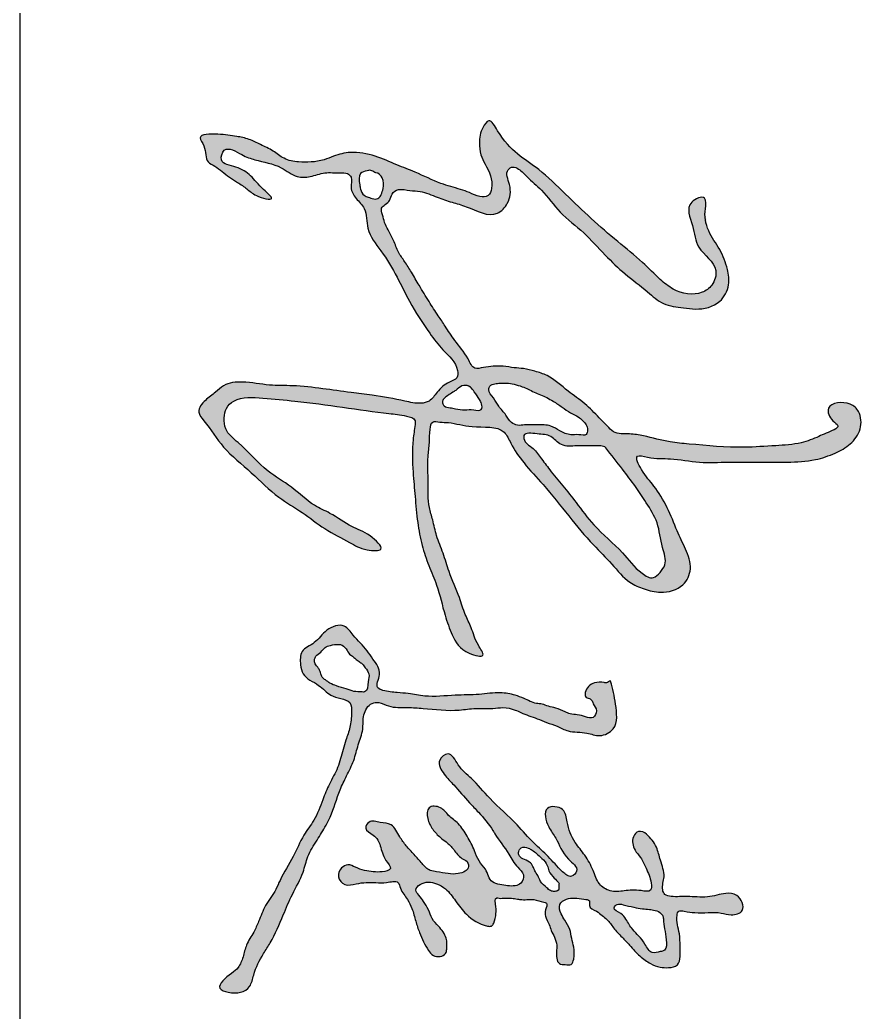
# Model space of a CAD drawing. Extents: x 174641 to 414490, y 73126 to 493158.
# Drawn here: x 188658 to 189471, y 75742 to 76700 of the extents above; entities that cross this region are included whole.
import ezdxf

# ---------------------------------------------------------------- set-up
doc = ezdxf.new("R2010")
doc.units = 0
doc.header["$LTSCALE"] = 1000
doc.header["$MEASUREMENT"] = 0
doc.layers.add('文字和字符', color=7, linetype='Continuous')

msp = doc.modelspace()

# ---------------------------------------------------------------- hatches: boundary and pattern name
at = {"layer": '文字和字符'}
h = msp.add_hatch(color=6, dxfattribs=at)
edge = h.paths.add_edge_path()
edge.add_spline(control_points=[(189319.97, 76517.52), (189319.93, 76517.29), (189321.08, 76492.4), (189334.73, 76479.65), (189341.42, 76460.94), (189343.87, 76443.09), (189334.2, 76424.24), (189314.43, 76419.73), (189296.26, 76422.24), (189278.82, 76424.15), (189262.06, 76439.74), (189242.45, 76453.98), (189222.18, 76473.45), (189203.23, 76495.22), (189179, 76512.47), (189164.74, 76534.29), (189149.27, 76546.28), (189141.61, 76555.26), (189134.34, 76558.99), (189125.77, 76553.56), (189133.13, 76539.19), (189131.18, 76523.82), (189115.26, 76506.47), (189093.97, 76518.85), (189075.23, 76523.81), (189060.29, 76528.71), (189047.22, 76534.76), (189034.38, 76534.76), (189024.91, 76537.66), (189016.64, 76532.67), (189016.05, 76525.31), (189011.24, 76521.91), (189006.01, 76518.17), (189008.74, 76511.2), (189009.88, 76504.22), (189014.3, 76496.12), (189019.45, 76486.9), (189022.94, 76475.8), (189030.15, 76466.31), (189036.6, 76455.6), (189044.35, 76442.63), (189052.76, 76428.48), (189061.25, 76415.43), (189069.71, 76403.15), (189078.61, 76388.47), (189089.59, 76377.39), (189095.66, 76361.77), (189106.38, 76364.78), (189115.05, 76365.59), (189125.2, 76365.8), (189134.87, 76363.98), (189145.28, 76363.46), (189155.87, 76360.79), (189171.56, 76355.72), (189185.78, 76341.99), (189203.85, 76330.18), (189215.47, 76317.67), (189224.64, 76308.83), (189232.55, 76299.52), (189246.4, 76300.92), (189264.26, 76297.73), (189283.21, 76292.36), (189315.77, 76289.42), (189349.83, 76286.2), (189386.04, 76288.88), (189410.3, 76290.01), (189426.87, 76296.48), (189437.23, 76301.51), (189452.19, 76306.67), (189440.33, 76313.84), (189434.6, 76329.96), (189458.27, 76332.53), (189470.15, 76320.88), (189471.33, 76304.04), (189460.59, 76289.66), (189444.56, 76280.83), (189424.11, 76273.81), (189403.83, 76272.88), (189384.64, 76273.03), (189365.72, 76272.92), (189341.7, 76273.31), (189314.43, 76271.73), (189287.44, 76277.3), (189270.07, 76275.73), (189249.96, 76281.46), (189260.17, 76261.22), (189271.25, 76249.88), (189284.01, 76229.12), (189291.73, 76207.99), (189300.93, 76189.17), (189308.2, 76170.92), (189298.86, 76150.87), (189278.55, 76145.75), (189261.09, 76150.08), (189243.5, 76157.56), (189229.83, 76175.28), (189209.02, 76195.37), (189187.33, 76221.51), (189166.29, 76248.88), (189145.27, 76270.66), (189133.49, 76287.57), (189123.8, 76309.48), (189096.35, 76304.54), (189076.61, 76311.38), (189064.44, 76311.29), (189055.43, 76313.5), (189053.63, 76302.07), (189053.99, 76291.78), (189051.42, 76274.46), (189052.79, 76253.84), (189051.8, 76232.96), (189057.31, 76216.21), (189060.1, 76201.03), (189067.36, 76185.06), (189072.71, 76164.42), (189082.14, 76145.42), (189087.19, 76126.75), (189095.29, 76111.61), (189097.67, 76099.66), (189109.82, 76083.15), (189084.59, 76089.31), (189075.74, 76104.41), (189067.15, 76128.3), (189062.49, 76151.34), (189052.54, 76172.95), (189046.1, 76193.12), (189041.63, 76215.52), (189039.85, 76239.26), (189037.38, 76265.76), (189036.67, 76289.49), (189039.26, 76305.27), (189040.47, 76315.27), (189027.89, 76318.5), (188992.14, 76322.14), (188943.06, 76330.74), (188894.39, 76334.45), (188869.26, 76337.14), (188856.74, 76325.51), (188855.14, 76315.36), (188856.13, 76302.12), (188875.58, 76287.31), (188893.04, 76265.34), (188921.41, 76249.74), (188938.7, 76232.13), (188960.13, 76223.06), (188977.47, 76210.1), (188993.94, 76205.15), (189013.75, 76186.6), (188989.52, 76187.73), (188974.71, 76196.79), (188952.04, 76207.87), (188931.27, 76224.89), (188905.01, 76239.6), (188882.05, 76263.4), (188854.04, 76285.32), (188841.46, 76306.74), (188828.04, 76322.07), (188837.08, 76333.58), (188846.64, 76339.36), (188856.5, 76349.64), (188876.12, 76351.2), (188897.78, 76346.58), (188923.89, 76347.25), (188950.08, 76344.05), (188975.56, 76340.42), (189002.18, 76337.24), (189024.62, 76333.43), (189042.79, 76328.83), (189054.92, 76331.44), (189061.43, 76341.99), (189069.87, 76349.76), (189081.15, 76353.11), (189081.02, 76368.41), (189066.61, 76379.89), (189050.66, 76401.61), (189035.27, 76424.87), (189022.14, 76452.87), (189008.47, 76475.92), (188991.72, 76495.67), (188993.77, 76516.86), (188982.67, 76526.94), (188976.18, 76537.22), (188979.96, 76546.88), (188974.02, 76552.71), (188964.67, 76551.78), (188952.56, 76553.56), (188939.42, 76548.08), (188923.69, 76547.31), (188908.68, 76560.52), (188888.51, 76563.33), (188872.01, 76569.24), (188855.79, 76580.1), (188849.72, 76560.56), (188868.47, 76559.04), (188882.3, 76549.31), (188889.73, 76538.73), (188907.57, 76524.14), (188885.52, 76529.35), (188877.81, 76536.78), (188868.77, 76542.89), (188860.37, 76547.72), (188853.59, 76553.69), (188846.99, 76558.56), (188836.25, 76563.53), (188838.94, 76575.9), (188827.66, 76589.88), (188852.33, 76589.88), (188865.02, 76587.93), (188879.75, 76585.21), (188890.86, 76579.15), (188902.76, 76574.15), (188913.2, 76564.96), (188926.5, 76562.41), (188939.52, 76562.58), (188951.14, 76564.05), (188963.01, 76569.63), (188979.71, 76573.44), (189001.11, 76569.51), (189020.97, 76560.17), (189042.52, 76552.33), (189062.11, 76542.11), (189080.22, 76537.48), (189092.85, 76533.23), (189100.81, 76528.77), (189111.1, 76528.97), (189116.27, 76543.31), (189109.72, 76556.62), (189102.38, 76569.92), (189101.46, 76582.7), (189102.9, 76593.51), (189112.13, 76606.66), (189128.12, 76574.22), (189154.58, 76561.8), (189193.16, 76523.49), (189225.42, 76493.24), (189257.93, 76467.92), (189274.3, 76450.93), (189291.41, 76436.57), (189312.56, 76432.7), (189327.86, 76443.64), (189333.93, 76463.62), (189310.44, 76477.29), (189309.45, 76501.42), (189298.43, 76521.73), (189322.26, 76534.22), (189319.99, 76517.64), (189319.97, 76517.52)], knot_values=[0, 0, 0, 0, 29.830329, 58.917813, 87.403057, 108.106156, 133.178165, 167.21185, 183.493575, 210.674955, 237.313626, 275.867732, 312.375317, 353.761043, 395.875537, 434.582879, 460.669761, 476.274997, 484.417806, 491.620343, 511.676156, 536.924503, 555.692553, 598.362356, 618.348177, 639.189191, 663.45492, 677.063063, 692.317653, 702.959274, 711.943659, 720.14469, 726.927846, 735.80548, 746.57076, 757.657127, 773.391329, 790.76732, 805.441898, 822.594095, 842.866694, 868.323001, 891.127033, 907.573393, 930.634575, 961.258613, 976.688727, 988.002723, 1001.170801, 1014.557807, 1029.617846, 1042.133039, 1057.768168, 1075.005198, 1109.99381, 1138.042246, 1164.89526, 1180.29965, 1191.874738, 1213.241442, 1232.349281, 1268.725268, 1294.322921, 1368.395782, 1410.724556, 1445.044845, 1469.944393, 1480.867815, 1499.328512, 1508.741629, 1526.286567, 1555.649157, 1570.573337, 1593.98259, 1617.984445, 1641.382666, 1669.439815, 1707.291974, 1725.035697, 1749.43332, 1786.029801, 1824.844218, 1863.911625, 1895.042411, 1908.396405, 1926.997455, 1954.733646, 1988.605585, 2022.407336, 2049.221687, 2076.673409, 2100.00089, 2131.565175, 2154.184674, 2175.023051, 2209.537897, 2244.846276, 2295.987218, 2350.394106, 2388.904508, 2420.906973, 2437.842954, 2481.538585, 2513.67034, 2525.068719, 2534.685067, 2544.923321, 2563.314623, 2581.768155, 2615.884833, 2650.046285, 2667.232328, 2688.872495, 2714.057646, 2739.784309, 2777.467879, 2801.534699, 2820.718126, 2846.219989, 2860.698517, 2879.243585, 2912.659008, 2940.608915, 2982.423161, 3010.685784, 3039.178412, 3070.401495, 3105.567192, 3138.040416, 3181.77967, 3202.070017, 3207.318711, 3220.228211, 3244.089956, 3371.102495, 3414.225609, 3453.462193, 3467.26996, 3480.300078, 3495.079726, 3519.973063, 3575.220664, 3613.131208, 3652.775903, 3675.917744, 3710.071084, 3737.577823, 3760.456026, 3779.026476, 3804.406012, 3842.427404, 3879.53793, 3916.903526, 3966.451123, 4017.131972, 4061.072175, 4074.638395, 4092.565028, 4109.947309, 4123.823044, 4149.665691, 4185.989873, 4217.238435, 4257.446297, 4295.790415, 4324.39685, 4369.00823, 4390.680082, 4401.809145, 4417.703641, 4439.204356, 4450.588858, 4460.404255, 4494.065203, 4522.530802, 4573.458554, 4609.521342, 4650.912748, 4685.917862, 4712.736046, 4730.120946, 4746.286022, 4759.95949, 4766.863435, 4776.672561, 4797.16942, 4817.291784, 4834.860476, 4859.323634, 4896.066848, 4914.918931, 4939.065769, 4952.349318, 4974.17708, 4996.946, 5022.500289, 5038.394722, 5059.260572, 5074.696393, 5090.132213, 5102.860644, 5115.363234, 5127.279907, 5137.839505, 5160.110254, 5171.91017, 5195.838718, 5221.384366, 5238.430758, 5255.298426, 5274.238989, 5291.838335, 5311.960699, 5328.55338, 5346.364767, 5359.960569, 5382.934513, 5416.477261, 5448.016954, 5474.30002, 5511.880375, 5539.40652, 5552.058861, 5566.94274, 5578.03298, 5588.729847, 5622.382906, 5636.081831, 5651.985781, 5673.57334, 5685.092373, 5703.046221, 5778.830378, 5827.289368, 5921.873186, 5965.463367, 5998.231583, 6019.778213, 6058.791881, 6074.951846, 6095.085564, 6133.666904, 6164.015928, 6195.290173, 6213.346315, 6227.672688, 6227.672688, 6227.672688, 6227.672688], degree=3, periodic=0)
edge = h.paths.add_edge_path(flags=16)
edge.add_spline(control_points=[(189204.95, 76308.89), (189204.89, 76309), (189197.56, 76317.78), (189189.42, 76320.2), (189181.57, 76326.47), (189173.98, 76331.17), (189165.09, 76336.48), (189154.76, 76340.27), (189144.68, 76345.62), (189135.63, 76348.18), (189128.52, 76349.43), (189122.15, 76349.33), (189116.77, 76348.87), (189111.89, 76347.34), (189109.77, 76341), (189116.11, 76335.06), (189120.32, 76326.25), (189127.47, 76319.24), (189131.54, 76311.18), (189138.75, 76307.89), (189147.1, 76309.41), (189157.73, 76308.57), (189170.1, 76309.44), (189179.68, 76302.61), (189189.02, 76298.65), (189197.2, 76300.06), (189205.29, 76297.99), (189206.71, 76303.86), (189204.98, 76308.85), (189204.95, 76308.89)], knot_values=[0, 0, 0, 0, 15.16178, 26.885115, 40.319645, 54.966413, 64.568744, 83.231373, 100.644648, 111.873825, 122.261764, 130.597594, 138.137919, 145.255344, 149.904189, 163.057972, 176.277051, 191.533217, 204.002706, 212.709306, 222.244258, 238.518955, 257.638434, 271.136509, 286.704711, 297.422187, 307.353728, 313.519692, 320.456367, 320.456367, 320.456367, 320.456367], degree=3, periodic=0)
edge = h.paths.add_edge_path(flags=16)
edge.add_spline(control_points=[(189223.82, 76286.8), (189223.99, 76286.57), (189240.72, 76265.14), (189251.78, 76250.6), (189263.65, 76232.97), (189275.37, 76214.13), (189276.75, 76193.38), (189283.58, 76175.94), (189276.63, 76166.69), (189269.22, 76158.94), (189252.81, 76168.64), (189239.04, 76188.95), (189213.51, 76208.65), (189196.85, 76232.34), (189182.49, 76250.01), (189170.61, 76264.28), (189161.26, 76276.85), (189154.2, 76286.92), (189145.82, 76290.86), (189142.89, 76302.43), (189158.98, 76299.68), (189171, 76299.82), (189180.71, 76287.26), (189194.11, 76288.82), (189205.33, 76288.72), (189213.53, 76288.22), (189219.24, 76289.21), (189223.78, 76286.84), (189223.82, 76286.8)], knot_values=[0, 0, 0, 0, 36.430419, 65.187197, 91.419752, 121.899033, 155.898168, 179.129599, 191.187594, 202.563458, 218.937757, 256.902618, 310.337733, 348.658026, 377.380118, 405.122206, 425.745844, 443.117225, 454.890005, 463.601594, 481.231921, 499.962837, 517.902498, 538.606138, 551.160941, 565.957672, 570.889886, 577.866804, 577.866804, 577.866804, 577.866804], degree=3, periodic=0)
edge = h.paths.add_edge_path(flags=16)
edge.add_spline(control_points=[(189088.73, 76346.95), (189088.84, 76346.96), (189098.45, 76341.09), (189100.95, 76334.64), (189104.41, 76329.41), (189104.85, 76321.59), (189095.28, 76324.21), (189087.73, 76323.1), (189079.8, 76324.13), (189073.37, 76325.73), (189068.05, 76326.02), (189065.71, 76330.11), (189067.14, 76334.96), (189072.25, 76337.78), (189076.78, 76340.93), (189081.64, 76343.89), (189083.77, 76347.56), (189088.7, 76346.95), (189088.73, 76346.95)], knot_values=[0, 0, 0, 0, 13.966431, 26.642221, 32.867363, 40.668687, 50.865474, 62.813241, 75.541774, 82.709236, 91.158043, 95.563358, 100.25464, 110.515602, 118.401257, 123.681007, 133.675528, 136.491121, 136.491121, 136.491121, 136.491121], degree=3, periodic=0)
edge = h.paths.add_edge_path(flags=16)
edge.add_spline(control_points=[(189001.79, 76552.38), (189001.88, 76552.37), (189011.39, 76546.84), (189009.07, 76538.38), (189007.55, 76531.98), (189004.95, 76527.27), (188999.41, 76526.58), (188995, 76528.84), (188989.36, 76530.4), (188986.93, 76535.83), (188986.07, 76542.74), (188984.24, 76552.23), (188992.98, 76554.27), (188997.5, 76555.28), (189001.74, 76552.38), (189001.79, 76552.38)], knot_values=[0, 0, 0, 0, 11.122688, 25.410392, 33.76565, 39.259742, 46.34399, 54.032835, 60.099225, 69.754386, 75.753906, 90.734986, 100.54138, 106.793197, 112.698594, 112.698594, 112.698594, 112.698594], degree=3, periodic=0)
h = msp.add_hatch(color=6, dxfattribs=at)
edge = h.paths.add_edge_path()
edge.add_spline(control_points=[(189228.48, 76061.45), (189228.57, 76061.21), (189234.46, 76036.21), (189236.3, 76016.51), (189218.37, 76006.82), (189203.94, 76013.05), (189189.24, 76011.54), (189177.16, 76018.28), (189166.92, 76021.42), (189155.37, 76026.21), (189145.11, 76029.7), (189134.62, 76034.64), (189125.32, 76036.75), (189112.61, 76034.47), (189098.48, 76036.03), (189076.14, 76031.98), (189054, 76034.91), (189031.41, 76036.37), (189016.45, 76035.54), (189006.02, 76041.43), (188995.34, 76040.37), (188988.65, 76028.71), (188990.34, 76014.35), (188984.43, 76000.11), (188981.08, 75984.6), (188973.83, 75970.55), (188965, 75952.86), (188960.78, 75935.97), (188952.68, 75920.01), (188944.81, 75907.78), (188935.65, 75893.33), (188931.66, 75874.23), (188921, 75856.54), (188911.51, 75833.31), (188903.23, 75813.67), (188891.37, 75795.56), (188884.23, 75781.93), (188880.75, 75762.21), (188864.11, 75758.64), (188845.42, 75765.95), (188860.54, 75778.1), (188870.01, 75784.96), (188874.01, 75795.55), (188876.44, 75807.75), (188883.88, 75818.15), (188889.5, 75831.07), (188894.71, 75845.88), (188904.61, 75857.49), (188911.15, 75874.51), (188922.39, 75890.81), (188930.42, 75911.72), (188943.57, 75927.95), (188949.91, 75945.44), (188956.71, 75962.74), (188965.88, 75977.83), (188969.22, 75992.77), (188973.16, 76005.69), (188977.57, 76017.4), (188978.42, 76029.15), (188978.67, 76042.21), (188967.64, 76044.86), (188956.47, 76047.59), (188946.86, 76059.42), (188931.28, 76064.65), (188928.71, 76078.48), (188928.53, 76092.14), (188944.7, 76098.02), (188952.49, 76111.95), (188971.34, 76118.5), (188981.35, 76103.02), (188991.84, 76094.01), (189000.01, 76081.04), (189009.08, 76070.04), (189000.12, 76055.63), (189011.86, 76051.28), (189021.31, 76050.57), (189035.05, 76049.61), (189053.35, 76045.5), (189076.35, 76048.52), (189100.69, 76047.93), (189120.01, 76051.41), (189134.77, 76048.76), (189146.12, 76044.56), (189154.33, 76039.86), (189162.75, 76039.65), (189168.67, 76036.96), (189176.46, 76035.72), (189183.12, 76032.33), (189189.94, 76029.56), (189196.87, 76029.3), (189203.74, 76027.37), (189212.18, 76024.62), (189216.46, 76033.59), (189211.55, 76038.73), (189210.1, 76045.11), (189201.55, 76045.35), (189205.68, 76056.97), (189213.5, 76060.42), (189220.52, 76060.6), (189225.11, 76059.54), (189228.47, 76061.48), (189228.48, 76061.45)], knot_values=[0, 0, 0, 0, 31.567408, 64.804615, 84.514899, 102.449572, 127.665217, 143.393176, 158.761139, 172.306084, 195.386314, 203.777391, 220.63047, 233.896682, 257.032253, 279.176201, 327.700844, 348.661996, 374.096735, 388.033075, 396.915328, 415.877792, 435.250381, 456.66983, 478.431065, 501.305126, 522.015154, 560.722472, 573.046245, 596.2976, 621.456877, 643.421109, 676.452722, 706.559804, 747.979879, 764.804525, 796.369237, 812.756663, 842.42195, 854.740888, 879.873646, 891.588111, 907.370515, 923.988969, 943.623296, 959.405623, 982.733778, 1008.381509, 1021.700495, 1058.208083, 1090.24983, 1114.093944, 1144.201026, 1166.925646, 1191.573171, 1217.002209, 1229.971469, 1248.063792, 1268.029249, 1281.440462, 1294.753802, 1308.690116, 1329.858381, 1355.865323, 1368.43417, 1386.209945, 1406.30905, 1430.06276, 1453.845898, 1470.989804, 1499.087867, 1512.54167, 1535.266273, 1553.042048, 1560.571233, 1580.172383, 1594.917168, 1617.197884, 1657.975453, 1689.943564, 1718.67234, 1738.776712, 1751.36341, 1769.195262, 1777.025624, 1785.794542, 1795.901638, 1809.568461, 1816.675984, 1826.397683, 1837.686133, 1847.881877, 1857.816128, 1868.115168, 1875.917125, 1881.585263, 1896.597226, 1905.82176, 1918.671785, 1923.218896, 1927.782629, 1927.782629, 1927.782629, 1927.782629], degree=3, periodic=0)
edge = h.paths.add_edge_path(flags=17)
edge.add_spline(control_points=[(188974.07, 76091.19), (188974.03, 76091.25), (188970.38, 76096.92), (188964.41, 76097.02), (188958.7, 76096.59), (188952.36, 76094.35), (188949.13, 76089.09), (188944.02, 76086.84), (188942.57, 76082.62), (188942.52, 76078.81), (188944.96, 76075.94), (188947.52, 76072.74), (188948.48, 76069.02), (188949.95, 76064.99), (188953.62, 76062.47), (188957.84, 76059.11), (188964.82, 76056.46), (188972.68, 76054.51), (188980.73, 76051), (188986.63, 76051.37), (188994.09, 76050.59), (188993.76, 76060.67), (188996.31, 76068.34), (188992.09, 76074), (188989.04, 76078.07), (188985.52, 76080.62), (188982.1, 76082.72), (188979.9, 76085.6), (188976.43, 76086.86), (188974.11, 76091.14), (188974.07, 76091.19)], knot_values=[0, 0, 0, 0, 9.663903, 14.696519, 25.589324, 33.287033, 41.448102, 50.312117, 54.669885, 59.317586, 65.471876, 69.610934, 76.339168, 81.250991, 86.994431, 94.228062, 103.814692, 117.550507, 128.275999, 139.362893, 142.658643, 157.109971, 167.517587, 177.222957, 183.783609, 188.977779, 195.04957, 200.641099, 203.083872, 211.139425, 211.139425, 211.139425, 211.139425], degree=3, periodic=0)
h = msp.add_hatch(color=6, dxfattribs=at)
edge = h.paths.add_edge_path()
edge.add_spline(control_points=[(189263.24, 75913.68), (189263.37, 75913.57), (189274.93, 75901.05), (189275.96, 75887.97), (189282.21, 75873.8), (189277.37, 75862.79), (189280.58, 75854.51), (189290.39, 75852.93), (189303.63, 75854.36), (189318.67, 75852.12), (189330.96, 75854.79), (189340.25, 75857.29), (189352.62, 75856.44), (189360.25, 75838.89), (189344.93, 75834.71), (189334.59, 75838.51), (189322.67, 75838.04), (189310.47, 75837.81), (189301.74, 75838.79), (189293.87, 75840.65), (189290.93, 75830.22), (189295.58, 75819.94), (189295.5, 75806.25), (189295.99, 75796.52), (189294.38, 75785.99), (189284.41, 75784.73), (189275.68, 75784.93), (189265.98, 75788.97), (189256.01, 75796.18), (189247.69, 75805.7), (189239.25, 75814.8), (189231.31, 75822.54), (189226.44, 75830.89), (189219.9, 75835.27), (189215.03, 75840.14), (189206.49, 75842.63), (189209.27, 75850.56), (189197.6, 75851.29), (189189.02, 75853.68), (189177.4, 75846.33), (189180.24, 75837.07), (189184.74, 75829.94), (189189.54, 75822.43), (189190.7, 75813.24), (189193.45, 75803.8), (189193.84, 75795.6), (189191.06, 75786.59), (189184.61, 75788.4), (189178.36, 75787.66), (189175.16, 75796.65), (189177.53, 75805.04), (189174.7, 75814.22), (189171.05, 75820.31), (189169.09, 75827.41), (189165.34, 75833.7), (189164.94, 75840.47), (189168.5, 75847.23), (189161.15, 75848.42), (189156.15, 75851.02), (189148.8, 75850.54), (189143.51, 75850.49), (189138.02, 75851), (189133.05, 75852.17), (189128.12, 75851.82), (189124.06, 75852.03), (189121.12, 75851.63), (189116.03, 75853.57), (189118.19, 75843.5), (189117.75, 75836.47), (189117.03, 75829.67), (189113.59, 75824.39), (189102.4, 75826.24), (189090.02, 75834.07), (189079.08, 75848.92), (189071.05, 75860.53), (189058.98, 75867.37), (189047.26, 75868.68), (189038.48, 75860.05), (189044.18, 75854.32), (189048.07, 75848.37), (189053.06, 75841.01), (189055.55, 75831.7), (189063.52, 75824.09), (189070.61, 75814.65), (189070.73, 75804.96), (189069.2, 75795.65), (189057.72, 75794.61), (189049.94, 75804.91), (189044.66, 75816.32), (189040.07, 75830.11), (189037.46, 75841.13), (189032.18, 75851.86), (189025.95, 75858.7), (189023.58, 75870.12), (189011.82, 75866.18), (188999.24, 75867.57), (188985.7, 75867.09), (188971.94, 75862.95), (188963.83, 75872.28), (188967.55, 75881.27), (188975.27, 75885.56), (188985.28, 75879.72), (188996.75, 75877.47), (189007.22, 75877.02), (189019.44, 75879.62), (189008.62, 75890.71), (189007.09, 75901.7), (189001.61, 75913.29), (188989.63, 75917.77), (188995.87, 75928.2), (189006.07, 75924.59), (189018.73, 75924.31), (189024.11, 75911.76), (189031.17, 75902.31), (189038.81, 75893.98), (189046.11, 75885.92), (189052.72, 75878.29), (189062.27, 75877.46), (189070.96, 75875.4), (189080.56, 75875.03), (189087.29, 75877.29), (189092.32, 75881.25), (189090.69, 75888.12), (189082.69, 75890.6), (189077.61, 75898.93), (189070.73, 75905.73), (189063.02, 75911.1), (189056.3, 75918.53), (189051.32, 75927.69), (189050.73, 75941.94), (189065.67, 75940.64), (189071.84, 75931.09), (189082.77, 75924.08), (189090.04, 75911.41), (189097.02, 75899.6), (189100.54, 75887.53), (189109.45, 75879.81), (189111.3, 75867.2), (189124.24, 75864.84), (189133.39, 75862.73), (189143.16, 75866.02), (189146.02, 75875.48), (189136.47, 75882.97), (189129.47, 75897.34), (189120.12, 75908.37), (189111.79, 75922.79), (189103.24, 75932.67), (189089.88, 75946.59), (189079.07, 75959.46), (189067.74, 75970.92), (189059.63, 75984.22), (189073.89, 75995.47), (189081.7, 75977.71), (189096.2, 75966.66), (189113.83, 75945.06), (189135.89, 75926.36), (189152.87, 75906.04), (189169.16, 75891.9), (189178.49, 75880.48), (189189.93, 75870.62), (189199.45, 75880.64), (189182.58, 75891.79), (189178.05, 75907.62), (189167.42, 75920.91), (189161.63, 75942.29), (189184.89, 75940.14), (189186.34, 75922.12), (189192.33, 75906.91), (189204.4, 75893.36), (189211.71, 75879.77), (189215.9, 75865.5), (189228.14, 75857.49), (189243, 75859.27), (189254.33, 75860.43), (189268.27, 75857.3), (189267.74, 75870.38), (189263.19, 75879.56), (189258.38, 75890.89), (189250.49, 75898.99), (189248.55, 75909.39), (189254.61, 75918.89), (189263.17, 75913.74), (189263.24, 75913.68)], knot_values=[0, 0, 0, 0, 21.814226, 40.014518, 62.705103, 80.181203, 87.059593, 95.960741, 117.525979, 144.48919, 157.446323, 169.514731, 184.787555, 205.834293, 221.965238, 235.360358, 252.742704, 270.71375, 285.202589, 292.391017, 298.294038, 323.168932, 339.890762, 353.677583, 365.620364, 378.129251, 389.526685, 402.989381, 420.611403, 440.531037, 455.37129, 472.336878, 486.5792, 494.822314, 504.352288, 516.704907, 522.699181, 530.27695, 553.639261, 565.149337, 577.864888, 587.528817, 601.603428, 613.797645, 625.753182, 641.937729, 649.9788, 657.766267, 665.645468, 673.686615, 691.069983, 702.267642, 712.223711, 720.551303, 732.907569, 741.299569, 750.370401, 754.159277, 767.819998, 775.008381, 783.993926, 790.014194, 797.893351, 805.081778, 810.473088, 814.666318, 817.720913, 829.769177, 838.760629, 852.283854, 856.964277, 862.355586, 894.641394, 917.573479, 938.655869, 952.338385, 974.413595, 984.091028, 992.098792, 1002.565424, 1015.429981, 1028.359865, 1041.617731, 1060.692449, 1075.149999, 1081.330321, 1097.650211, 1107.252151, 1133.82575, 1149.932866, 1167.658992, 1180.945792, 1198.851742, 1207.212315, 1222.48382, 1236.906949, 1263.262694, 1278.557776, 1291.815576, 1304.435541, 1313.922398, 1324.654884, 1349.142625, 1361.020488, 1372.838601, 1385.371679, 1406.33795, 1423.525104, 1437.340436, 1446.079862, 1461.351368, 1476.168885, 1496.200813, 1510.803882, 1526.560496, 1542.662576, 1557.114579, 1565.766985, 1581.249459, 1594.824166, 1604.755407, 1610.756543, 1619.414177, 1627.419657, 1643.634371, 1658.03725, 1667.713087, 1682.728431, 1698.677316, 1713.209272, 1728.480822, 1743.495369, 1760.340716, 1781.062409, 1803.083586, 1817.90876, 1831.829559, 1851.204785, 1861.937228, 1882.369986, 1890.726834, 1902.273459, 1915.005119, 1936.427946, 1969.389218, 1974.338724, 2005.754245, 2023.168452, 2055.026844, 2074.268902, 2093.867831, 2107.78631, 2127.599717, 2153.412209, 2189.440129, 2240.453356, 2274.08225, 2299.89394, 2328.106323, 2341.387876, 2350.989816, 2370.530551, 2403.28468, 2421.19063, 2445.869309, 2466.302067, 2483.491087, 2513.600141, 2534.81948, 2557.988589, 2577.732832, 2594.915337, 2613.696208, 2636.660478, 2648.798069, 2658.352665, 2679.53953, 2695.582632, 2708.030864, 2726.091721, 2735.787779, 2747.159611, 2747.159611, 2747.159611, 2747.159611], degree=3, periodic=0)
edge = h.paths.add_edge_path(flags=16)
edge.add_spline(control_points=[(189178.31, 75866.98), (189178.26, 75867.02), (189172.55, 75872.93), (189168.99, 75877.03), (189167.47, 75884.91), (189162.62, 75890.23), (189157.39, 75894.76), (189153.13, 75898.41), (189148.43, 75900.76), (189142.92, 75902.05), (189139.72, 75897.98), (189139.14, 75893.11), (189144.22, 75889.3), (189150.08, 75887.91), (189153.6, 75882.98), (189155.33, 75878.17), (189158.46, 75873.74), (189160.59, 75867.09), (189165.97, 75863.16), (189170.2, 75858.91), (189174.34, 75858.22), (189179.23, 75859.57), (189178.5, 75863.16), (189178.33, 75866.96), (189178.31, 75866.98)], knot_values=[0, 0, 0, 0, 8.439041, 20.62857, 28.097042, 39.877603, 49.765051, 57.178901, 62.854461, 72.258155, 76.58164, 82.950578, 90.312624, 100.188639, 107.6845, 114.090351, 121.535477, 130.11106, 142.317774, 148.462757, 154.387511, 159.526625, 165.895648, 169.459976, 169.459976, 169.459976, 169.459976], degree=3, periodic=0)
edge = h.paths.add_edge_path(flags=16)
edge.add_spline(control_points=[(189277.3, 75836.92), (189277.25, 75836.98), (189271.25, 75841.01), (189265.74, 75841.18), (189258.6, 75841.64), (189250.25, 75843.41), (189242.31, 75845.15), (189235.13, 75847.29), (189229.3, 75841.14), (189239.01, 75837.68), (189244.29, 75830.81), (189248.6, 75822.17), (189256.33, 75815.33), (189261.81, 75807.84), (189267.15, 75797.61), (189275.29, 75800.2), (189283.17, 75801.8), (189281.84, 75816.68), (189279.2, 75826.94), (189279.48, 75834.83), (189277.31, 75836.9), (189277.3, 75836.92)], knot_values=[0, 0, 0, 0, 9.334311, 17.140719, 26.361451, 38.018579, 52.789195, 61.01517, 67.124154, 79.068588, 89.242621, 105.885881, 117.802758, 131.460083, 146.451071, 157.202444, 163.309657, 177.435607, 205.630785, 210.588468, 213.165382, 213.165382, 213.165382, 213.165382], degree=3, periodic=0)

# ---------------------------------------------------------------- linework, layer by layer
msp.add_line((188658.17, 82272.66), (188658.17, 74272.66))
at = {"layer": '文字和字符', "color": 6}
for points, start_tangent, end_tangent in [([(189319.97, 76517.52), (189323.16, 76496.26), (189333.78, 76478.19), (189341.22, 76459.06), (189342.28, 76444.18), (189333.78, 76428.23), (189310.41, 76420.79), (189298.73, 76421.86), (189279.61, 76426.11), (189264.1, 76437.42), (189242.43, 76454.81), (189223.31, 76472.88), (189202.52, 76494.27), (189179.75, 76514.34), (189161.69, 76535.59), (189147.88, 76548.35), (189139.63, 76555.99), (189134.09, 76557.92), (189129.61, 76555.31), (189130.89, 76540.91), (189128.76, 76522.84), (189119.2, 76513.27), (189089.11, 76519.61), (189075.37, 76523.91), (189061.14, 76528.72), (189044.55, 76534.25), (189034.79, 76535.23), (189023.83, 76536.05), (189017.49, 76531.73), (189015.19, 76525.68), (189010.87, 76521.64), (189007.42, 76518.19), (189008.28, 76511.85), (189010.3, 76504.36), (189013.75, 76497.15), (189018.93, 76487.07), (189023.83, 76475.54), (189029.63, 76466.7), (189036.21, 76456.24), (189043.71, 76443.7), (189053.2, 76428), (189062.14, 76414.21), (189068.75, 76404.37), (189077.96, 76390.54), (189090.92, 76372.68), (189097.54, 76363.74), (189105.68, 76364.36), (189115.1, 76365.48), (189124.75, 76365.48), (189135.51, 76364.13), (189144.49, 76363.23), (189155.48, 76360.76), (189167.15, 76356.5), (189187.47, 76341.58), (189203.58, 76329.36), (189217.45, 76315.87), (189225.23, 76307.95), (189231.37, 76302.3), (189246.62, 76300.21), (189260.26, 76298.28), (189285.85, 76292.6), (189304.17, 76290.46), (189357.46, 76287.38), (189387.93, 76288.86), (189412.5, 76291.73), (189429.39, 76297.78), (189436.58, 76300.98), (189447.77, 76308.18), (189442.97, 76312.98), (189438.98, 76324.97), (189459.76, 76328.97), (189467.75, 76321.77), (189469.35, 76304.98), (189459.76, 76290.58), (189445.37, 76281.79), (189426.19, 76275.39), (189399.02, 76272.99), (189386.23, 76272.99), (189368.65, 76272.99), (189342.28, 76272.99), (189314.3, 76272.99), (189286.33, 76276.19), (189263.96, 76277.79), (189254.37, 76278.59), (189258.36, 76265.79), (189270.35, 76249.8), (189283.14, 76229.01), (189292.73, 76206.61), (189300.72, 76189.02), (189305.51, 76169.83), (189298.32, 76154.63), (189276.74, 76147.44), (189260.76, 76150.63), (189247.17, 76157.03), (189229.59, 76174.63), (189212.01, 76193.02), (189188.03, 76221.01), (189163.26, 76251.4), (189144.88, 76272.19), (189132.09, 76291.38), (189125.7, 76301.78), (189094.68, 76307.24), (189071.85, 76311.1), (189063.66, 76311.73), (189056.73, 76311.73), (189054.21, 76304.8), (189053.58, 76291.56), (189052.32, 76278.32), (189052.32, 76253.74), (189053.58, 76229.15), (189056.73, 76217.17), (189060.51, 76202.04), (189066.81, 76185.02), (189072.48, 76167.37), (189082.56, 76142.15), (189088.23, 76125.76), (189093.9, 76113.15), (189100.83, 76096.13), (189105.24, 76086.68), (189092.01, 76088.57), (189075.63, 76106.22), (189068.7, 76125.13), (189060.51, 76154.13), (189052.95, 76173.04), (189046.65, 76192.59), (189042.24, 76214.65), (189039.72, 76239.87), (189037.83, 76263.19), (189037.83, 76294.71), (189039.72, 76309.21), (189039.72, 76312.99), (189031.53, 76317.41), (189014.52, 76319.93), (188923.78, 76331.93), (188892.83, 76334.75), (188864.7, 76331.93), (188857.66, 76324.89), (188855.55, 76315.74), (188856.96, 76305.19), (188868.92, 76291.81), (188897.76, 76264.36), (188920.27, 76248.88), (188942.77, 76231.28), (188957.54, 76223.54), (188978.65, 76210.87), (188996.23, 76201.72), (189006.78, 76189.05), (188993.42, 76188.35), (188976.54, 76195.39), (188952.62, 76208.76), (188930.82, 76224.24), (188908.31, 76239.03), (188881.57, 76262.69), (188854.85, 76287.59), (188835.86, 76312.93), (188830.94, 76321.38), (188837.27, 76332.64), (188847.11, 76340.38), (188854.85, 76346.71), (188873.14, 76350.23), (188899.16, 76347.42), (188921.67, 76346.71), (188950.51, 76343.9), (188977.9, 76340.21), (188998.34, 76337.56), (189029.99, 76331.93), (189045.47, 76329.82), (189053.2, 76331.93), (189060.94, 76340.38), (189072.9, 76350.23), (189079.93, 76354.46), (189080.64, 76361.49), (189066.65, 76381.31), (189053.91, 76397.39), (189034.21, 76428.36), (189022.36, 76451.49), (189006.78, 76476.92), (188994.12, 76498.74), (188990.6, 76517.75), (188982.87, 76527.6), (188977.94, 76538.16), (188977.94, 76548.01), (188974.43, 76551.53), (188967.39, 76552.24), (188952.62, 76552.24), (188938.55, 76548.72), (188925.89, 76548.72), (188910.42, 76557.16), (188885.1, 76564.9), (188872.44, 76569.83), (188855.55, 76574.05), (188852.74, 76564.9), (188866.81, 76557.87), (188880.88, 76549.42), (188893.54, 76536.05), (188901.27, 76527.6), (188886.5, 76530.42), (188877.36, 76536.75), (188868.22, 76543.09), (188860.48, 76548.01), (188853.44, 76553.64), (188846.41, 76558.57), (188840.08, 76562.79), (188835.86, 76578.28), (188832.34, 76586.02), (188849.22, 76589.54), (188867.51, 76587.43), (188879.47, 76584.61), (188890.52, 76579.56), (188902.68, 76573.35), (188913.23, 76566.31), (188927.3, 76562.79), (188939.26, 76562.79), (188951.92, 76564.9), (188961.06, 76568.42), (188977.24, 76571.94), (189001.15, 76568.42), (189022.26, 76559.98), (189039.84, 76552.94), (189064.67, 76542.12), (189083.62, 76536.26), (189092.2, 76533.18), (189102.23, 76529.36), (189110.15, 76530.4), (189113.6, 76537.29), (189107.39, 76560.74), (189103.26, 76569.7), (189101.88, 76581.08), (189105.33, 76596.25), (189110.84, 76602.46), (189119.45, 76592.8), (189159.21, 76555.36), (189184.97, 76531.78), (189235.36, 76485.88), (189259.42, 76465.68), (189276.49, 76449.37), (189288.91, 76440.05), (189316.86, 76436.94), (189326.17, 76443.93), (189330.05, 76457.92), (189313.75, 76480.44), (189307.54, 76501.41), (189306.77, 76523.93), (189319.18, 76527.82), (189319.97, 76517.52)], (-0.173097, -0.984905), (-0.173097, -0.984905)), ([(189001.79, 76552.38), (189008.04, 76547.37), (189008.8, 76537.1), (189007.04, 76531.34), (189004.79, 76528.08), (188999.79, 76527.08), (188994.53, 76528.84), (188990.52, 76530.59), (188987.02, 76536.6), (188986.27, 76540.86), (188987.02, 76551.63), (188993.53, 76554.38), (188998.03, 76554.38), (189001.79, 76552.38)], (0.995785, -0.091716), (0.995785, -0.091716)), ([(189088.73, 76346.95), (189096.83, 76340.98), (189101.89, 76333.38), (189103.9, 76329.37), (189103.67, 76323.75), (189096.32, 76323.5), (189087.71, 76323.5), (189078.6, 76324.51), (189073.53, 76325.52), (189067.71, 76327.3), (189066.19, 76330.08), (189066.95, 76333.38), (189072.61, 76338.14), (189077.36, 76341.25), (189080.48, 76343.42), (189086.7, 76347.06), (189088.73, 76346.95)], (0.99378, 0.111358), (0.99378, 0.111358)), ([(189204.95, 76308.89), (189197.23, 76316.62), (189189.79, 76320.63), (189181.78, 76326.07), (189172.92, 76331.79), (189166.91, 76335.23), (189154.61, 76340.67), (189143.17, 76345.82), (189135.4, 76348.1), (189128, 76349.25), (189122, 76349.25), (189116.6, 76348.63), (189111.99, 76346.39), (189110.84, 76343.24), (189115.42, 76334.94), (189120.57, 76326.93), (189127.43, 76318.34), (189132.87, 76311.18), (189138.59, 76308.61), (189145.45, 76308.89), (189157.18, 76308.89), (189170.91, 76307.75), (189179.49, 76303.17), (189190.08, 76299.45), (189197.8, 76299.45), (189204.95, 76299.73), (189206.1, 76304.03), (189204.95, 76308.89)], (-0.542256, 0.840213), (-0.542256, 0.840213)), ([(189223.82, 76286.8), (189239.93, 76266.07), (189252.36, 76249.49), (189262.95, 76233.83), (189273.28, 76214.44), (189278.6, 76190.53), (189280.9, 76173.94), (189276.29, 76166.57), (189269.85, 76161.51), (189258.8, 76165.65), (189239.93, 76185.46), (189212.36, 76212.34), (189195.23, 76234.01), (189182.31, 76250.17), (189169.7, 76265.69), (189160.8, 76277.59), (189152.58, 76287.03), (189146.12, 76292.53), (189144.82, 76298.67), (189157.43, 76300.29), (189170.67, 76297.7), (189181.01, 76289.94), (189195.88, 76288.65), (189204.93, 76288.65), (189215.59, 76288.65), (189219.14, 76288.65), (189223.82, 76286.8)], (0.612093, -0.790786), (0.612093, -0.790786)), ([(189228.48, 76061.45), (189233.25, 76039.2), (189230.87, 76015.37), (189218.16, 76009.01), (189205.46, 76011.4), (189187.42, 76013.55), (189176.96, 76017.93), (189166.56, 76021.72), (189157.46, 76025.26), (189141.95, 76031.26), (189136.39, 76033.64), (189124.48, 76036.02), (189114.95, 76035.23), (189098.28, 76035.23), (189082.4, 76033.64), (189047.47, 76035.23), (189032.38, 76036.02), (189014.12, 76037.61), (189004.59, 76040.79), (188998.24, 76040), (188990.3, 76028.87), (188989.15, 76014.96), (188984.93, 76000.11), (188980.5, 75985.07), (188973.63, 75970.08), (188967.28, 75956.58), (188957.75, 75930.36), (188953.78, 75922.42), (188945.05, 75908.12), (188936.32, 75892.23), (188931.55, 75877.13), (188921.23, 75855.68), (188912.5, 75835.82), (188899.8, 75808.81), (188893.44, 75798.48), (188883.92, 75777.83), (188879.95, 75766.7), (188859.3, 75761.14), (188851.37, 75765.12), (188862.48, 75779.42), (188868.83, 75784.98), (188873.6, 75795.3), (188877.03, 75806.78), (188883.92, 75819.14), (188888.68, 75829.47), (188895.4, 75844.88), (188905.35, 75860.45), (188909.32, 75869.19), (188922.03, 75892.23), (188932.35, 75912.88), (188941.87, 75927.18), (188950.61, 75947.05), (188956.96, 75962.14), (188964.9, 75978.03), (188970.16, 75995.58), (188972.89, 76004.52), (188976.81, 76016.96), (188978.39, 76031.26), (188976.81, 76040.79), (188968.07, 76044.76), (188958.55, 76047.94), (188946.64, 76057.47), (188931.55, 76068.6), (188929.17, 76077.34), (188930.76, 76090.05), (188942.38, 76098.69), (188954.58, 76110.7), (188971.25, 76114.68), (188979.98, 76105.94), (188993.48, 76090.84), (188999.04, 76082.9), (189005.39, 76067.8), (189003.8, 76055.09), (189008.63, 76052.62), (189022.59, 76050.49), (189033.18, 76049.53), (189049.05, 76047.15), (189078.43, 76047.94), (189101.45, 76048.74), (189122.1, 76050.32), (189136.39, 76047.94), (189144.89, 76044.79), (189156.85, 76040.07), (189162.44, 76039.3), (189168.45, 76037.35), (189175.5, 76035.55), (189184.6, 76031.78), (189189.42, 76030.04), (189196.36, 76029.08), (189204.27, 76027.15), (189211.59, 76026.57), (189214.87, 76032.94), (189211.78, 76039.69), (189208.89, 76044.51), (189205.04, 76045.86), (189207.16, 76056.47), (189212.94, 76059.75), (189222.19, 76060.13), (189225.47, 76060.13), (189228.48, 76061.45)], (0.327011, -0.945021), (0.327011, -0.945021)), ([(188974.07, 76091.19), (188969.32, 76096.28), (188965.76, 76096.96), (188957.96, 76096.11), (188952.87, 76093.91), (188948.8, 76089.66), (188943.88, 76085.59), (188942.76, 76082.65), (188942.86, 76079.31), (188945.24, 76075.56), (188946.99, 76073.15), (188948.68, 76068.6), (188950.15, 76065.39), (188953.27, 76062.66), (188957.53, 76059.66), (188963.88, 76056.93), (188973.34, 76054.02), (188980.69, 76051.64), (188988.66, 76051.13), (188991.04, 76051.13), (188994.43, 76060.97), (188995.11, 76068.44), (188991.68, 76074.54), (188988.64, 76078.16), (188985.68, 76080.45), (188982.15, 76083.03), (188979.18, 76085.75), (188977.64, 76086.61), (188974.07, 76091.19)], (-0.541945, 0.840414), (-0.541945, 0.840414)), ([(189263.24, 75913.68), (189272.74, 75901.16), (189276.62, 75888.63), (189280.07, 75872.65), (189278.78, 75860.12), (189280.88, 75855.63), (189286.98, 75853.64), (189302.52, 75853.64), (189321.95, 75853.21), (189331.13, 75854.91), (189339.65, 75856.66), (189350.44, 75854.5), (189355.62, 75840.25), (189344.83, 75835.93), (189335.33, 75837.66), (189322.81, 75838.09), (189309.86, 75838.09), (189299.5, 75839.38), (189294.32, 75839.38), (189292.59, 75835.5), (189294.9, 75817.72), (189295.61, 75805.69), (189295.61, 75795.75), (189293.02, 75787.55), (189284.39, 75784.96), (189276.19, 75785.39), (189267.12, 75788.84), (189256.76, 75796.19), (189246.83, 75806.55), (189239.53, 75814.37), (189231.29, 75823.4), (189224.97, 75831.49), (189220.33, 75835.19), (189214.89, 75839.38), (189207.98, 75845), (189207.98, 75849.32), (189202.8, 75851.05), (189185.96, 75851.05), (189179.49, 75845.86), (189180.78, 75836.79), (189184.24, 75830.75), (189189.01, 75821.8), (189190.94, 75813.22), (189192.87, 75804.83), (189192.87, 75793.16), (189190.28, 75787.98), (189184.67, 75787.98), (189179.06, 75788.84), (189176.47, 75794.03), (189176.47, 75806.55), (189174.31, 75814.33), (189171.17, 75820.78), (189169.13, 75826.43), (189165.68, 75834.63), (189165.68, 75840.68), (189166.54, 75847.16), (189163.95, 75848.02), (189154.45, 75850.62), (189149.27, 75850.62), (189142.8, 75850.62), (189138.48, 75851.05), (189132.87, 75851.91), (189127.69, 75851.91), (189123.8, 75851.91), (189120.78, 75851.91), (189118.62, 75852.34), (189117.76, 75843.7), (189117.76, 75837.22), (189115.6, 75827.72), (189113.44, 75825.13), (189109.55, 75825.13), (189089.26, 75836.51), (189078.87, 75849.36), (189069.09, 75860.98), (189060.53, 75865.88), (189044.63, 75865.27), (189040.35, 75859.76), (189043.41, 75854.87), (189047.84, 75848.76), (189052.58, 75840.79), (189056.25, 75832.23), (189062.36, 75824.89), (189069.7, 75813.26), (189070.31, 75802.86), (189069.09, 75798.58), (189057.47, 75796.74), (189052.58, 75801.64), (189044.02, 75818.77), (189040.35, 75829.78), (189036.68, 75842.02), (189032.4, 75850.58), (189025.68, 75861.6), (189023.23, 75867.1), (189012.22, 75867.1), (189001.83, 75867.1), (188982.88, 75865.88), (188971.87, 75865.27), (188965.76, 75872.61), (188968.81, 75881.17), (188974.93, 75884.23), (188982.27, 75881.79), (188999.38, 75877.5), (189007.94, 75877.5), (189015.89, 75880.56), (189011.61, 75888.52), (189006.11, 75902.59), (188999.38, 75912.99), (188992.05, 75919.72), (188995.11, 75925.22), (189006.11, 75925.22), (189016.5, 75922.78), (189025.06, 75911.15), (189031.18, 75902.59), (189038.7, 75894.08), (189046.46, 75885.46), (189054.41, 75878.73), (189060.53, 75877.5), (189071.53, 75875.67), (189081.31, 75875.67), (189088.04, 75878.11), (189091.1, 75881.17), (189089.87, 75887.29), (189084.98, 75890.35), (189077.03, 75898.92), (189069.7, 75906.26), (189064.19, 75910.54), (189056.86, 75918.49), (189051.97, 75928.9), (189053.19, 75939.3), (189064.19, 75939.3), (189072.14, 75931.95), (189081.31, 75924), (189089.87, 75911.76), (189097.21, 75897.69), (189101.49, 75887.9), (189107.6, 75879.95), (189114.33, 75867.71), (189121.67, 75865.27), (189136.34, 75864.04), (189141.84, 75866.49), (189144.29, 75874.44), (189138.79, 75881.79), (189130.23, 75894.63), (189116.78, 75914.21), (189114.94, 75917.27), (189100.88, 75935.01), (189092.32, 75944.19), (189077.03, 75961.32), (189067.86, 75971.72), (189063.58, 75985.18), (189071.53, 75991.3), (189081.31, 75980.9), (189094.15, 75967.44), (189111.88, 75948.47), (189138.18, 75922.78), (189154.68, 75905.03), (189168.13, 75892.19), (189182.2, 75877.5), (189190.76, 75873.22), (189195.65, 75878.11), (189187.7, 75889.74), (189175.47, 75909.93), (189168.75, 75920.94), (189167.52, 75938.68), (189182.2, 75937.46), (189186.48, 75925.84), (189194.43, 75905.65), (189203.6, 75893.41), (189211.54, 75878.73), (189217.66, 75865.88), (189228.05, 75859.15), (189241.59, 75859.07), (189258.13, 75859.28), (189266.87, 75859.66), (189267.63, 75866.51), (189262.69, 75880.95), (189257.37, 75891.22), (189252.06, 75898.44), (189250.54, 75911.37), (189255.48, 75916.31), (189263.24, 75913.68)], (0.748624, -0.662995), (0.748624, -0.662995)), ([(189178.31, 75866.98), (189174.11, 75871.37), (189168.98, 75878.51), (189167.34, 75883.63), (189162.22, 75890.4), (189156.91, 75895.16), (189152.71, 75898.46), (189149.05, 75900.29), (189142.28, 75900.65), (189140.27, 75898.27), (189139.91, 75893.7), (189143.75, 75890.04), (189150.15, 75886.93), (189153.49, 75882.68), (189155.42, 75878.49), (189158.08, 75873.83), (189160.75, 75868.26), (189166.97, 75862.04), (189170.45, 75859.29), (189174.65, 75858.56), (189178.13, 75859.84), (189178.49, 75864.42), (189178.31, 75866.98)], (-0.74019, 0.672398), (-0.74019, 0.672398)), ([(189277.3, 75836.92), (189271.43, 75840.21), (189265.89, 75841.2), (189259.27, 75841.74), (189251.01, 75843.26), (189240.65, 75845.7), (189234.73, 75845.99), (189231.77, 75842.74), (189238.28, 75837.11), (189243.31, 75831.78), (189249.82, 75821.7), (189255.74, 75815.48), (189261.63, 75807.6), (189268.77, 75799.49), (189276.47, 75800.38), (189280.61, 75801.86), (189282.09, 75811.93), (189279.43, 75832.07), (189278.53, 75835.53), (189277.3, 75836.92)], (-0.632104, 0.774883), (-0.632104, 0.774883))]:
    msp.add_spline(points, degree=3, dxfattribs=dict(at, start_tangent=start_tangent, end_tangent=end_tangent))

doc.saveas('drawing.dxf')
